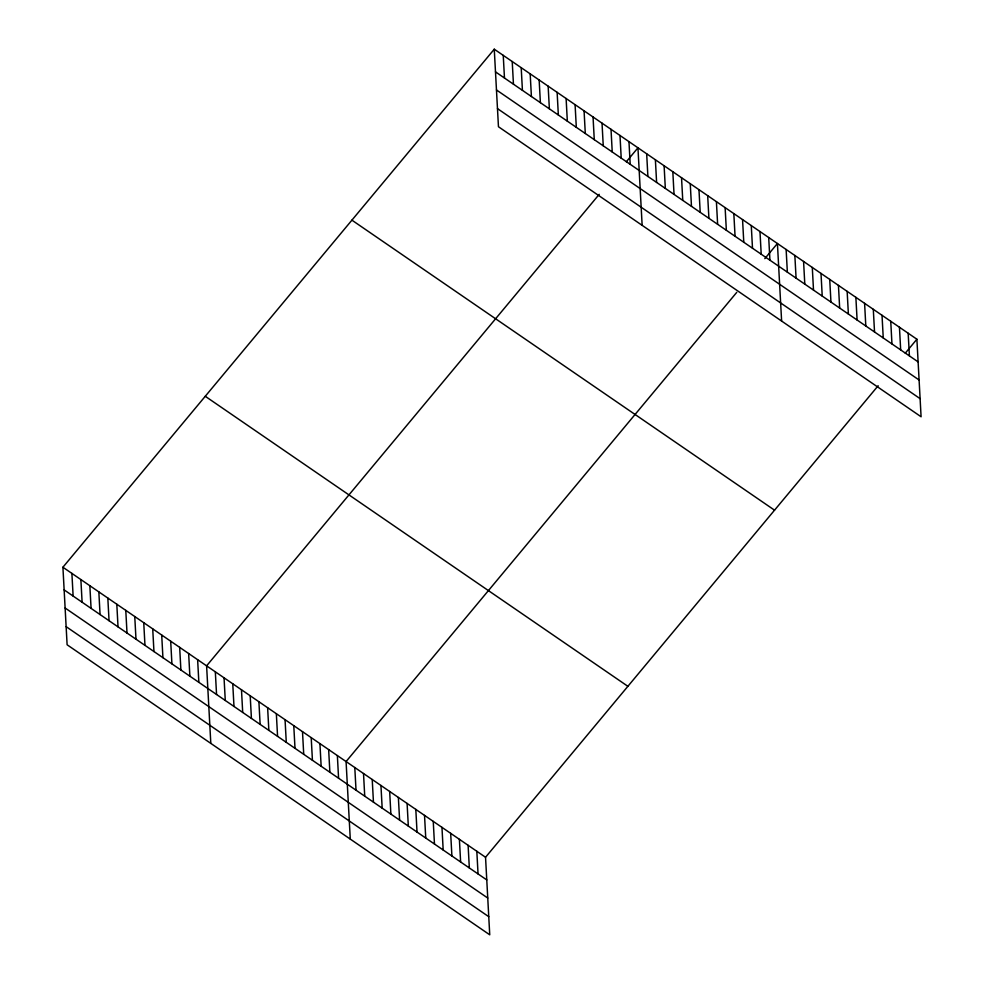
<?xml version="1.0" encoding="UTF-8"?>
<svg xmlns="http://www.w3.org/2000/svg" width="984" height="984" viewBox="0 0 984 984"><rect width="100%" height="100%" fill="white"/><g stroke="black" fill="none" stroke-linecap="round" stroke-linejoin="round"><path stroke-width="1.48" d="M878.159 385.74L485.543 857.261L489.737 934.8L67.109 644.778L62.914 567.239L494.263 49.2L916.891 339.222L921.086 416.761L498.457 126.739L494.263 49.2M599.219 194.328L206.603 665.848L210.81 743.387M626.328 161.77L637.952 147.809L642.146 225.348M736.745 292.359L346.073 761.554L350.279 839.094M764.826 258.632L777.421 243.515L781.616 321.055M905.268 353.182L916.891 339.222M495.481 71.857L918.109 361.878M496.465 89.962L919.093 379.996M497.474 108.621L920.101 398.655M351.915 220.158L774.543 510.179M205.262 396.281L627.89 686.315M62.914 567.239L485.543 857.261M64.144 589.896L486.772 879.917M65.129 608.014L487.744 898.035M66.137 626.66L488.765 916.694M908.171 333.244L909.4 355.901M899.45 327.266L900.68 349.923M890.741 321.276L891.959 343.933M882.021 315.298L883.251 337.955M873.3 309.32L874.53 331.977M864.592 303.33L865.809 325.987M855.871 297.353L857.101 320.009M847.15 291.375L848.38 314.031M838.442 285.385L839.659 308.041M829.721 279.407L830.951 302.063M821 273.429L822.23 296.086M812.292 267.439L813.51 290.108M803.571 261.461L804.801 284.118M794.851 255.483L796.081 278.14M786.13 249.493L787.36 272.162M768.701 237.538L769.931 260.194M759.98 231.547L761.21 254.216M751.272 225.57L752.502 248.226M742.551 219.592L743.781 242.248M733.83 213.602L735.06 236.271M725.122 207.624L726.352 230.281M716.401 201.646L717.631 224.303M707.681 195.656L708.911 218.325M698.972 189.678L700.202 212.335M690.251 183.7L691.481 206.357M681.531 177.723L682.761 200.379M672.822 171.733L674.04 194.389M664.102 165.755L665.332 188.411M655.381 159.777L656.611 182.434M646.673 153.787L647.89 176.443M628.973 141.647L630.203 164.303M619.994 135.484L621.212 158.141M611.015 129.322L612.232 151.979M602.024 123.16L603.254 145.816M593.044 116.998L594.274 139.654M584.066 110.835L585.296 133.492M575.087 104.673L576.317 127.33M566.107 98.498L567.337 121.167M557.129 92.336L558.346 115.005M548.149 86.174L549.367 108.843M539.158 80.011L540.388 102.668M530.179 73.849L531.409 96.506M521.2 67.687L522.43 90.344M512.221 61.525L513.451 84.181M503.242 55.362L504.472 78.019M476.822 851.283L478.052 873.94M468.113 845.305L469.331 867.962M459.393 839.315L460.623 861.972M450.672 833.337L451.902 855.994M441.964 827.359L443.181 850.016M433.243 821.369L434.473 844.026M424.522 815.392L425.752 838.048M415.814 809.414L417.031 832.07M407.093 803.424L408.323 826.093M398.372 797.446L399.602 820.102M389.664 791.468L390.882 814.125M380.943 785.478L382.173 808.147M372.223 779.5L373.453 802.157M363.514 773.522L364.732 796.179M354.793 767.532L356.023 790.201M337.364 755.577L338.582 778.233M328.644 749.587L329.874 772.255M319.923 743.609L321.153 766.265M311.202 737.631L312.432 760.288M302.494 731.653L303.724 754.31M293.773 725.663L295.003 748.32M285.053 719.685L286.282 742.342M276.344 713.707L277.574 736.364M267.623 707.717L268.853 730.374M258.903 701.74L260.133 724.396M250.194 695.762L251.424 718.418M241.474 689.772L242.704 712.428M232.753 683.794L233.983 706.451M224.044 677.816L225.275 700.473M215.324 671.826L216.554 694.483M197.624 659.686L198.854 682.342M188.645 653.524L189.875 676.18M179.666 647.361L180.896 670.018M170.687 641.199L171.917 663.856M161.708 635.037L162.926 657.693M152.717 628.874L153.947 651.531M143.738 622.712L144.968 645.369M134.759 616.55L135.989 639.206M125.78 610.375L127.01 633.044M116.801 604.213L118.031 626.882M107.822 598.051L109.052 620.719M98.843 591.888L100.06 614.545M89.852 585.726L91.081 608.383M80.873 579.564L82.102 602.22M71.894 573.401L73.124 596.058"/></g></svg>
